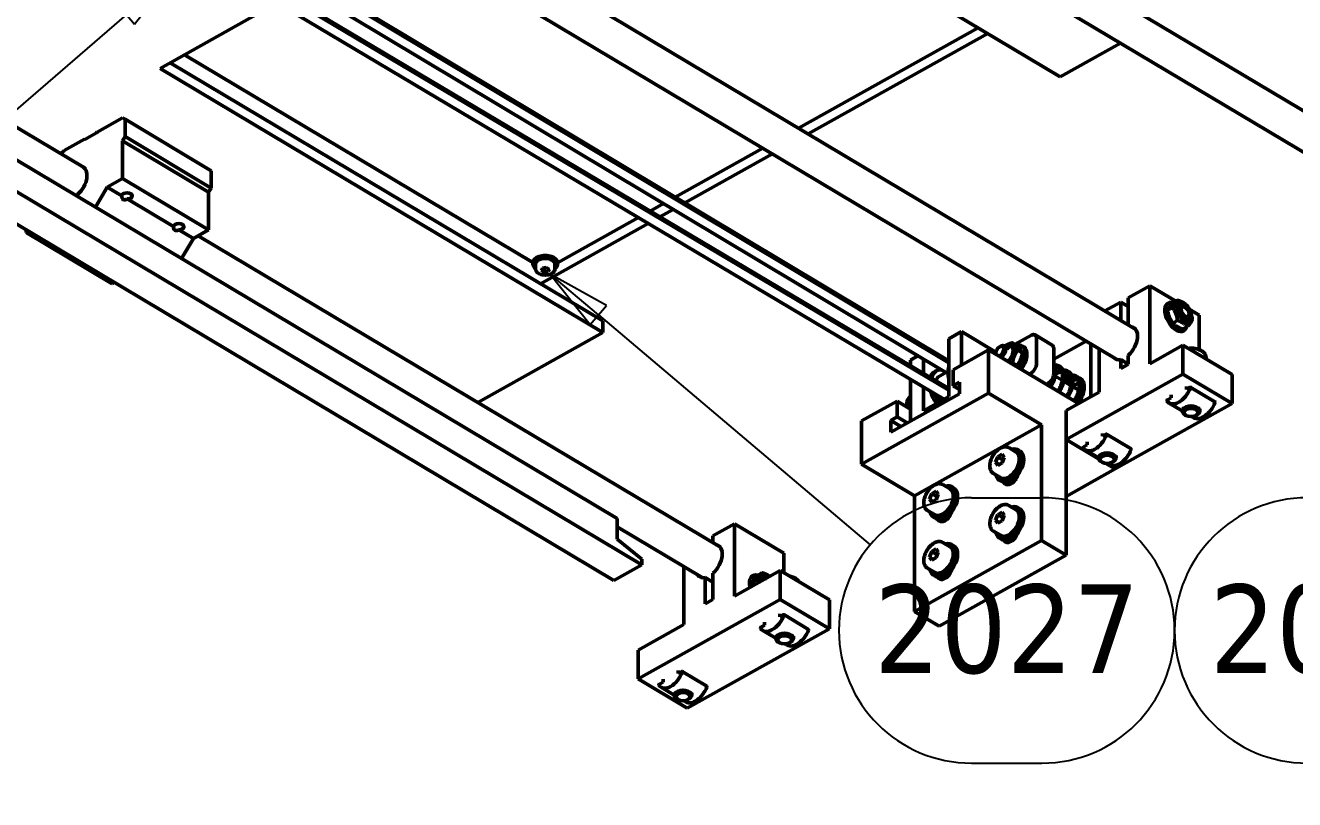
# Model space of a CAD drawing. Header units: millimetres. Extents: x -2685 to 3000, y -4484 to 2121.
# Drawn here: x 2265.2 to 2624.1, y 404.4 to 623.2 of the extents above; entities that cross this region are included whole.
import ezdxf

# ---------------------------------------------------------------- set-up
doc = ezdxf.new("R2010")
doc.units = ezdxf.units.MM
doc.header["$LTSCALE"] = 7.142857
doc.layers.add('Symbol (ISO)', color=7, linetype='Continuous', lineweight=25)
doc.layers.add('Visible (ISO)', color=7, linetype='Continuous', lineweight=50)
doc.styles.add('Note Text (ISO)', font='tahoma.ttf')

# ---------------------------------------------------------------- blocks, each defined once
blk = doc.blocks.new('Balloon22')
at = {"layer": 'Symbol (ISO)'}
for p, q in [((323.015, 89.31), (320.796, 88.054)), ((321.123, 87.676), (323.015, 89.31)), ((321.449, 87.298), (323.015, 89.31)), ((320.796, 88.054), (321.449, 87.298)), ((321.123, 87.676), (291.46, 62.058)), ((287.491, 63.881), (287.331, 63.881)), ((287.491, 53.381), (287.331, 53.381))]:
    blk.add_line(p, q, dxfattribs=at)
at = {"layer": 'Symbol (ISO)', "flags": 128}
blk.add_lwpolyline([(321.449, 87.298), (323.015, 89.31)], dxfattribs=at)
at = {"layer": 'Symbol (ISO)'}
for centre, start, end in [((287.331, 58.631), 90, 270), ((287.491, 58.631), 270, 90)]:
    blk.add_arc(centre, 5.25, start, end, dxfattribs=at)
blk.add_solid([(321.449, 87.298), (323.015, 89.31), (320.796, 88.054), (321.449, 87.298)], dxfattribs=at)
at = {"layer": 'Symbol (ISO)', "insert": (287.411, 58.668), "char_height": 3.5, "attachment_point": 5, "style": 'Note Text (ISO)'}
blk.add_mtext('047', dxfattribs=at)
blk = doc.blocks.new('Balloon35')
at = {"layer": 'Symbol (ISO)'}
for p, q in [((339.811, 75.787), (337.902, 77.4)), ((340.134, 76.168), (337.902, 77.4)), ((337.902, 77.4), (339.489, 75.405)), ((339.489, 75.405), (340.134, 76.168)), ((339.811, 75.787), (350.574, 66.691)), ((354.583, 68.554), (357.37, 68.554)), ((367.87, 68.554), (370.657, 68.554)), ((354.583, 58.054), (357.37, 58.054)), ((367.87, 58.054), (370.657, 58.054))]:
    blk.add_line(p, q, dxfattribs=at)
at = {"layer": 'Symbol (ISO)', "flags": 128}
blk.add_lwpolyline([(340.134, 76.168), (337.902, 77.4)], dxfattribs=at)
at = {"layer": 'Symbol (ISO)'}
for centre, start, end in [((354.583, 63.304), 90, 270), ((357.37, 63.304), 270, 90), ((367.87, 63.304), 90, 270), ((370.657, 63.304), 270, 90)]:
    blk.add_arc(centre, 5.25, start, end, dxfattribs=at)
blk.add_solid([(340.134, 76.168), (337.902, 77.4), (339.489, 75.405), (340.134, 76.168)], dxfattribs=at)
at = {"layer": 'Symbol (ISO)', "char_height": 3.5, "attachment_point": 5, "style": 'Note Text (ISO)'}
for s, insert in [('2027', (355.976, 63.341)), ('2005', (369.263, 63.341))]:
    blk.add_mtext(s, dxfattribs=dict(at, insert=insert))

msp = doc.modelspace()

# ---------------------------------------------------------------- linework, layer by layer
at = {"layer": 'Visible (ISO)'}
for p, q in [((2105.084, 770.753), (2526.286, 520.534)), ((2105.084, 770.263), (2526.286, 520.045)), ((2105.084, 766.95), (2524.92, 517.542)), ((2432.553, 483.851), (2091.694, 687.088)), ((2432.596, 683.333), (2557.81, 608.675)), ((2439.51, 470.722), (2091.694, 678.106)), ((2431.607, 466.304), (2083.792, 673.688)), ((2653.517, 582.92), (2505.842, 670.971)), ((2648.395, 574.331), (2499.299, 663.23)), ((2579.162, 537.27), (2384.533, 653.317)), ((2574.041, 528.681), (2377.989, 645.576)), ((2526.286, 528.347), (2341.275, 639.064)), ((2525.414, 525.053), (2337.979, 637.221)), ((2526.286, 527.857), (2340.852, 638.828)), ((2303.284, 611.041), (2336.382, 629.545)), ((2534.554, 622.541), (2483.767, 594.149)), ((2281.551, 583.103), (2220.12, 619.731)), ((2537.314, 620.896), (2486.528, 592.503)), ((2574.834, 618.192), (2557.81, 608.675)), ((2408.668, 556.142), (2310.153, 614.882)), ((2428.498, 536.383), (2303.284, 611.041)), ((2306.111, 612.622), (2428.498, 539.649)), ((2285.456, 593.038), (2292.64, 597.054)), ((2293.358, 596.639), (2292.64, 597.054)), ((2293.358, 596.639), (2293.358, 591.74)), ((2317.705, 582.122), (2293.358, 596.639)), ((2285.312, 592.794), (2282.007, 590.947)), ((2285.312, 592.794), (2285.456, 593.038)), ((2276.117, 587.817), (2281.864, 591.03)), ((2281.864, 591.03), (2282.007, 590.947)), ((2292.64, 590.522), (2293.358, 591.74)), ((2292.64, 590.522), (2292.64, 579.907)), ((2316.987, 576.005), (2292.64, 590.522)), ((2293.358, 591.74), (2317.705, 577.223)), ((2274.983, 587.019), (2275.973, 587.573)), ((2275.973, 587.573), (2276.117, 587.817)), ((2473.69, 588.515), (2448.901, 574.657)), ((2476.45, 586.869), (2451.656, 573.008)), ((2317.705, 582.122), (2317.705, 577.223)), ((2292.64, 579.907), (2288.329, 577.498)), ((2316.987, 565.391), (2292.64, 579.907)), ((2288.329, 577.498), (2284.99, 571.836)), ((2292.421, 575.058), (2288.329, 577.498)), ((2317.705, 577.223), (2316.987, 576.005)), ((2316.987, 576.005), (2316.987, 565.391)), ((2307.029, 566.348), (2293.976, 574.131)), ((2445.605, 572.814), (2441.832, 570.705)), ((2448.36, 571.165), (2444.598, 569.062)), ((2441.299, 567.218), (2410.829, 550.184)), ((2438.534, 568.861), (2415.668, 556.078)), ((2265.341, 564.646), (2265.341, 565.44)), ((2266.028, 565.03), (2265.341, 564.646)), ((2289.688, 550.129), (2265.341, 564.646)), ((2312.676, 562.981), (2308.585, 565.42)), ((2316.987, 565.391), (2312.676, 562.981)), ((2461.704, 475.687), (2314.03, 563.737)), ((2312.676, 562.981), (2309.337, 557.319)), ((2408.668, 555.722), (2408.668, 556.13)), ((2409.418, 554.334), (2409.418, 555.722)), ((2411.053, 553.917), (2411.352, 554.561)), ((2411.869, 553.445), (2411.053, 553.917)), ((2411.352, 554.561), (2412.467, 554.733)), ((2411.869, 554.641), (2411.869, 553.445)), ((2412.985, 553.618), (2411.869, 553.445)), ((2412.467, 554.733), (2413.283, 554.262)), ((2412.985, 553.618), (2412.985, 554.434)), ((2413.283, 554.262), (2412.985, 553.618)), ((2414.918, 554.334), (2414.918, 555.722)), ((2415.668, 555.722), (2415.668, 556.13)), ((2290.375, 550.513), (2289.688, 550.129)), ((2583.164, 549.61), (2577.058, 546.196)), ((2583.164, 527.564), (2583.164, 549.61)), ((2583.164, 549.61), (2590.482, 545.247)), ((2577.058, 546.196), (2577.058, 538.525)), ((2574.903, 544.991), (2570.418, 542.484)), ((2574.903, 539.81), (2574.903, 544.991)), ((2574.903, 544.991), (2577.058, 543.706)), ((2588.334, 544.72), (2587.925, 544.491)), ((2588.192, 542.733), (2589.544, 543.489)), ((2589.598, 544.753), (2590.95, 545.509)), ((2593.12, 543.542), (2592.807, 543.723)), ((2594.292, 542.975), (2597.077, 541.314)), ((2428.498, 539.649), (2428.498, 536.383)), ((2589.598, 539.037), (2590.95, 539.793)), ((2594.23, 541.558), (2594.22, 541.197)), ((2597.077, 541.314), (2597.077, 531.551)), ((2428.498, 536.383), (2393.099, 516.593)), ((2529.878, 536.644), (2526.286, 534.636)), ((2539.625, 530.833), (2529.878, 536.644)), ((2529.878, 527.173), (2529.878, 536.644)), ((2549.652, 535.644), (2545.029, 533.059)), ((2555.546, 532.825), (2550.676, 535.728)), ((2551.089, 527.465), (2551.089, 534.814)), ((2592.726, 536.864), (2592.316, 536.635)), ((2592.409, 537.361), (2593.761, 538.117)), ((2526.286, 534.636), (2526.286, 518.306)), ((2537.545, 531.459), (2527.487, 525.836)), ((2537.545, 519.211), (2537.545, 531.459)), ((2537.545, 531.459), (2562.991, 516.286)), ((2540.694, 532.373), (2540.988, 532.543)), ((2543.427, 531.812), (2542.036, 532.641)), ((2544.305, 533.49), (2545.614, 532.71)), ((2545.765, 531.454), (2547.074, 530.673)), ((2547.49, 532.3), (2546.933, 532.632)), ((2565.176, 533.967), (2555.958, 528.813)), ((2555.958, 531.91), (2555.958, 524.562)), ((2566.413, 518.2), (2566.413, 533.229)), ((2568.796, 531.808), (2568.796, 519.532)), ((2592.503, 532.785), (2583.164, 527.564)), ((2592.503, 524.621), (2592.503, 532.785)), ((2592.503, 532.785), (2606.416, 524.49)), ((2517.556, 529.755), (2515.51, 528.612)), ((2515.51, 528.612), (2515.51, 526.936)), ((2519.102, 524.802), (2519.102, 528.83)), ((2539.585, 530.513), (2539.578, 530.246)), ((2544.321, 527.784), (2545.63, 527.003)), ((2574.903, 526.212), (2574.903, 528.721)), ((2574.903, 528.721), (2577.058, 527.436)), ((2577.058, 529.926), (2577.058, 527.417)), ((2599.04, 529.293), (2599.04, 528.888)), ((2522.07, 525.131), (2522.789, 525.533)), ((2523.618, 524.049), (2526.043, 525.405)), ((2527.487, 525.836), (2527.487, 521.345)), ((2548.969, 524.647), (2549.652, 525.029)), ((2555.959, 524.34), (2555.946, 524.347)), ((2558.396, 522.886), (2556.418, 524.066)), ((2559.457, 506.146), (2592.503, 524.621)), ((2577.058, 527.417), (2574.903, 526.212)), ((2592.503, 524.621), (2606.416, 516.325)), ((2606.416, 524.49), (2606.416, 516.325)), ((2515.51, 523.133), (2515.51, 511.383)), ((2519.102, 514.29), (2519.102, 520.999)), ((2527.487, 521.345), (2529.283, 522.349)), ((2527.487, 521.345), (2529.283, 520.274)), ((2529.283, 522.349), (2529.283, 519.083)), ((2554.521, 522.126), (2553.838, 521.744)), ((2560.833, 521.433), (2558.855, 522.613)), ((2563.042, 520.116), (2561.292, 521.159)), ((2593.467, 520.317), (2593.467, 521.141)), ((2594.489, 520.888), (2593.467, 520.317)), ((2594.591, 520.897), (2601.547, 516.749)), ((2501.625, 499.13), (2537.545, 519.211)), ((2511.682, 517), (2501.625, 511.377)), ((2529.283, 519.083), (2509.886, 508.239)), ((2511.682, 512.509), (2511.682, 517)), ((2511.682, 517), (2515.51, 514.718)), ((2526.286, 518.306), (2519.102, 514.29)), ((2537.545, 519.211), (2552.501, 510.294)), ((2568.796, 519.532), (2559.457, 514.311)), ((2563.683, 519.734), (2563.494, 519.847)), ((2589.157, 517.907), (2588.135, 517.336)), ((2589.157, 518.731), (2589.157, 517.907)), ((2514.441, 516.456), (2514.432, 516.117)), ((2515.51, 514.751), (2514.843, 515.149)), ((2559.457, 514.311), (2559.457, 506.146)), ((2606.416, 516.325), (2573.37, 497.851)), ((2588.618, 516.439), (2592.29, 514.25)), ((2592.29, 514.847), (2592.29, 514.181)), ((2597.29, 514.847), (2597.29, 514.181)), ((2501.625, 499.13), (2501.625, 511.377)), ((2509.886, 511.505), (2511.682, 512.509)), ((2509.886, 508.239), (2509.886, 511.505)), ((2509.886, 511.505), (2512.713, 509.82)), ((2511.682, 512.509), (2514.509, 510.824)), ((2516.581, 490.212), (2552.501, 510.294)), ((2552.501, 510.294), (2552.501, 477.634)), ((2593.369, 512.96), (2593.022, 513.16)), ((2595.012, 512.627), (2595.574, 512.292)), ((2596.211, 512.96), (2596.558, 513.16)), ((2559.457, 506.146), (2568.619, 500.683)), ((2559.457, 506.146), (2559.457, 473.486)), ((2568.619, 500.683), (2559.457, 506.146)), ((2569.76, 507.063), (2569.76, 507.887)), ((2570.781, 507.635), (2569.76, 507.063)), ((2570.884, 507.643), (2577.84, 503.495)), ((2543.274, 503.843), (2545.361, 502.599)), ((2546.44, 502.828), (2545.745, 503.243)), ((2565.45, 504.654), (2564.428, 504.083)), ((2564.911, 503.186), (2568.583, 500.996)), ((2565.45, 505.478), (2565.45, 504.654)), ((2516.581, 490.212), (2501.625, 499.13)), ((2539.505, 499.705), (2540.127, 501.277)), ((2540.127, 498.828), (2539.505, 499.705)), ((2540.565, 499.073), (2539.505, 499.705)), ((2540.127, 501.277), (2541.372, 501.973)), ((2541.696, 500.342), (2540.127, 501.277)), ((2541.372, 499.523), (2540.127, 498.828)), ((2541.372, 501.973), (2541.994, 501.096)), ((2541.994, 501.096), (2541.372, 499.523)), ((2568.583, 501.593), (2568.583, 500.927)), ((2569.662, 499.706), (2569.315, 499.906)), ((2570.809, 499.377), (2573.37, 497.851)), ((2573.37, 497.851), (2570.809, 499.377)), ((2571.305, 499.373), (2571.867, 499.038)), ((2572.504, 499.706), (2572.851, 499.906)), ((2573.583, 501.593), (2573.583, 500.927)), ((2538.921, 496.543), (2541.008, 495.298)), ((2573.37, 497.851), (2559.457, 490.073)), ((2524.595, 493.401), (2526.682, 492.157)), ((2527.762, 492.386), (2527.066, 492.801)), ((2541.319, 494.239), (2540.624, 494.654)), ((2544.781, 495.086), (2545.175, 494.851)), ((2516.581, 457.553), (2516.581, 490.212)), ((2520.827, 489.262), (2521.449, 490.835)), ((2521.449, 488.386), (2520.827, 489.262)), ((2521.887, 488.63), (2520.827, 489.262)), ((2521.449, 490.835), (2522.693, 491.531)), ((2523.017, 489.9), (2521.449, 490.835)), ((2522.693, 489.081), (2521.449, 488.386)), ((2522.693, 491.531), (2523.315, 490.654)), ((2523.315, 490.654), (2522.693, 489.081)), ((2520.242, 486.1), (2522.329, 484.856)), ((2526.103, 484.644), (2526.497, 484.409)), ((2539.505, 483.375), (2540.127, 484.947)), ((2540.127, 484.947), (2541.372, 485.643)), ((2541.696, 484.012), (2540.127, 484.947)), ((2541.372, 485.643), (2541.994, 484.766)), ((2541.994, 484.766), (2541.372, 483.193)), ((2543.274, 487.513), (2545.361, 486.269)), ((2546.44, 486.498), (2545.745, 486.913)), ((2432.553, 477.943), (2432.553, 483.851)), ((2456.583, 467.098), (2432.553, 481.426)), ((2465.706, 482.311), (2459.599, 478.898)), ((2465.706, 461.899), (2465.706, 482.311)), ((2465.706, 482.311), (2479.619, 474.016)), ((2522.641, 483.797), (2521.945, 484.212)), ((2540.127, 482.498), (2539.505, 483.375)), ((2540.565, 482.743), (2539.505, 483.375)), ((2541.372, 483.193), (2540.127, 482.498)), ((2439.51, 472.355), (2432.553, 477.943)), ((2459.599, 478.898), (2459.599, 476.942)), ((2552.501, 477.634), (2516.581, 457.553)), ((2538.921, 480.213), (2541.008, 478.968)), ((2541.319, 477.909), (2540.624, 478.324)), ((2544.781, 478.756), (2545.175, 478.521)), ((2559.457, 473.486), (2552.501, 477.634)), ((2479.619, 474.016), (2479.619, 468.543)), ((2520.827, 472.933), (2521.449, 474.505)), ((2521.449, 474.505), (2522.693, 475.201)), ((2523.017, 473.57), (2521.449, 474.505)), ((2522.693, 475.201), (2523.315, 474.324)), ((2523.315, 474.324), (2522.693, 472.751)), ((2524.595, 477.071), (2526.682, 475.827)), ((2527.762, 476.056), (2527.066, 476.471)), ((2431.607, 466.304), (2439.51, 470.722)), ((2439.51, 470.722), (2439.51, 472.355)), ((2451.338, 470.225), (2451.338, 453.867)), ((2521.449, 472.056), (2520.827, 472.933)), ((2521.887, 472.3), (2520.827, 472.933)), ((2522.693, 472.751), (2521.449, 472.056)), ((2559.457, 473.486), (2523.537, 453.405)), ((2457.444, 459.73), (2457.444, 467.138)), ((2457.444, 467.138), (2459.599, 465.853)), ((2459.599, 468.343), (2459.599, 460.935)), ((2478.637, 469.128), (2465.706, 461.899)), ((2470.876, 467.684), (2470.466, 467.455)), ((2472.14, 467.716), (2473.492, 468.472)), ((2478.637, 460.963), (2478.637, 469.128)), ((2478.637, 469.128), (2492.55, 460.833)), ((2520.242, 469.77), (2522.329, 468.526)), ((2522.641, 467.467), (2521.945, 467.882)), ((2526.103, 468.314), (2526.497, 468.079)), ((2470.734, 465.697), (2472.086, 466.453)), ((2438.407, 438.472), (2478.637, 460.963)), ((2459.599, 460.935), (2457.444, 459.73)), ((2478.637, 460.963), (2492.55, 452.668)), ((2492.55, 460.833), (2492.55, 452.668)), ((2478.523, 456.057), (2478.523, 456.881)), ((2479.545, 456.628), (2478.523, 456.057)), ((2479.647, 456.637), (2486.604, 452.489)), ((2523.537, 453.405), (2516.581, 457.553)), ((2451.338, 453.867), (2438.407, 446.637)), ((2492.55, 452.668), (2452.319, 430.177)), ((2474.213, 453.648), (2473.191, 453.076)), ((2474.213, 454.472), (2474.213, 453.648)), ((2473.674, 452.18), (2477.346, 449.99)), ((2477.346, 450.587), (2477.346, 449.921)), ((2478.425, 448.7), (2478.078, 448.9)), ((2481.267, 448.7), (2481.614, 448.9)), ((2482.346, 450.587), (2482.346, 449.921)), ((2438.407, 446.637), (2438.407, 438.472)), ((2480.068, 448.367), (2480.63, 448.032)), ((2438.407, 438.472), (2452.319, 430.177)), ((2445.477, 438.407), (2445.477, 437.583)), ((2449.787, 439.992), (2449.787, 440.816)), ((2450.809, 440.564), (2449.787, 439.992)), ((2450.911, 440.572), (2457.868, 436.424)), ((2445.477, 437.583), (2444.455, 437.012)), ((2444.938, 436.115), (2448.61, 433.925)), ((2448.61, 434.522), (2448.61, 433.856)), ((2453.61, 434.522), (2453.61, 433.856)), ((2449.689, 432.635), (2449.342, 432.835)), ((2451.332, 432.302), (2451.894, 431.967)), ((2452.531, 432.635), (2452.878, 432.835))]:
    msp.add_line(p, q, dxfattribs=at)
for centre, major_axis, ratio, start_param, end_param in [((2278.99, 578.809), (2.561, 4.295), 0.5865704, 4.0896117, 6.2831853), ((2293.917, 575.812), (-1.073, -1.83), 0.5726841, 5.4380273, 7.1201647), ((2293.917, 574.996), (-1.5, 0), 0.5773503, 1.6103667, 6.2114147), ((2308.525, 566.286), (-1.5, 0), 0.5773503, 1.6103667, 6.2114147), ((2308.525, 567.102), (-1.073, -1.83), 0.5726841, 5.4380273, 7.1201647), ((2412.168, 555.722), (3.5, 0), 0.5773503, 5.616239, 10.0917243), ((2412.168, 556.13), (3.5, 0), 0.5773503, 0, 3.1415927), ((2412.168, 555.722), (-2.75, 0), 0.5773503, 3.1415927, 6.2831853), ((2590.53, 540.792), (-2.196, 3.928), 0.5679804, 5.7661986, 9.9417647), ((2592.829, 542.077), (-0.976, 1.746), 0.5679804, 5.5215596, 10.1864037), ((2549.652, 534.011), (1.024, 1.718), 0.5865704, 5.5059679, 7.0767642), ((2575.98, 533.346), (2.637, 4.423), 0.5865704, 4.2307174, 6.5251304), ((2540.713, 531.101), (0.804, 1.349), 0.5865704, 3.7191567, 8.847214), ((2541.012, 530.923), (1.024, 1.718), 0.5865704, 3.9943432, 7.0931344), ((2542.403, 530.094), (1.485, 2.491), 0.5865704, 4.241438, 7.0929689), ((2544.629, 528.767), (2.305, 3.865), 0.5865704, 4.4156468, 6.8092207), ((2545.185, 528.435), (2.305, 3.865), 0.5865704, 4.4156468, 6.2831853), ((2554.521, 531.107), (1.024, 1.718), 0.5865704, 5.5059679, 6.2831853), ((2575.98, 533.346), (-2.637, -4.423), 0.5865704, 6.0412402, 6.7812183), ((2525.242, 519.458), (-3.172, 5.674), 0.5679804, 0, 0.4697279), ((2525.96, 519.859), (-3.172, 5.674), 0.5679804, 5.9141871, 6.9139764), ((2525.96, 519.859), (-2.342, 4.19), 0.5679804, 0, 0.5717143), ((2530.558, 522.43), (-3.172, 5.674), 0.5679804, 0.4594534, 1.1271859), ((2549.652, 526.662), (-1.024, -1.718), 0.5865704, 0.7935789, 2.3643752), ((2554.521, 523.759), (1.024, 1.718), 0.5865704, 3.9351715, 5.5059679), ((2558.598, 523.196), (-0.144, 0.205), 0.3328923, 0.0063588, 0.8205151), ((2561.025, 518.99), (2.305, 3.865), 0.5865704, 0.8294319, 1.1102423), ((2561.025, 518.99), (2.305, 3.865), 0.5865704, 0.2665539, 0.679178), ((2562.417, 518.161), (-2.305, -3.865), 0.5865704, 3.7310639, 4.251835), ((2563.239, 522.463), (-0.235, -0.084), 0.6287364, 3.6879602, 6.2604273), ((2563.239, 522.463), (0.235, 0.084), 0.6287364, 6.2624112, 6.8295528), ((2562.417, 518.161), (-2.305, -3.865), 0.5865704, 3.5472775, 3.5739748), ((2591.312, 520.958), (-2.694, -4.518), 0.5865704, 6.0137133, 8.1398151), ((2594.489, 520.725), (0.102, 0.172), 0.5865704, 4.9982225, 7.0767642), ((2515.569, 517.045), (-0.804, -1.349), 0.5865704, 3.9871353, 7.0248004), ((2525.242, 519.458), (-3.172, 5.674), 0.5679804, 1.2033391, 1.8060357), ((2525.96, 519.859), (-3.172, 5.674), 0.5679804, 1.3811496, 1.8060357), ((2525.96, 519.859), (-2.342, 4.19), 0.5679804, 1.6415233, 1.8919099), ((2562.417, 518.161), (-1.28, -2.147), 0.5865704, 3.5459067, 3.7850938), ((2562.417, 518.161), (1.28, 2.147), 0.5865704, 6.2069981, 6.3625757), ((2588.135, 517.173), (-0.102, -0.172), 0.5865704, 3.9351715, 6.0137133), ((2515.868, 516.866), (-1.024, -1.718), 0.5865704, 5.4732362, 6.8254354), ((2516.606, 515.536), (1.024, 1.718), 0.5865704, 2.2364019, 2.2547775), ((2594.79, 514.181), (2.5, 0), 0.5773503, 5.4977871, 10.2101761), ((2598.268, 516.81), (-2.694, -4.518), 0.5865704, 0, 1.8566298), ((2601.445, 516.577), (0.102, 0.172), 0.5865704, 4.9982225, 6.2831853), ((2567.605, 507.704), (-2.694, -4.518), 0.5865704, 6.0137133, 8.1398151), ((2570.781, 507.471), (0.102, 0.172), 0.5865704, 4.9982225, 7.0767642), ((2543.184, 498.949), (2.561, 4.295), 0.5865704, 2.5867816, 6.8379963), ((2543.184, 498.949), (2.177, 3.65), 0.5865704, 3.1415926, 6.2831853), ((2543.88, 498.534), (2.561, 4.295), 0.5865704, 3.1415927, 6.2831853), ((2564.428, 503.919), (-0.102, -0.172), 0.5865704, 3.9351715, 6.0137133), ((2571.083, 500.927), (2.5, 0), 0.5773503, 5.4977871, 10.2101761), ((2574.561, 503.556), (-2.694, -4.518), 0.5865704, 0, 1.8566298), ((2577.738, 503.324), (0.102, 0.172), 0.5865704, 4.9982225, 6.2831853), ((2543.88, 496.084), (-1.536, -2.577), 0.5865704, 5.9053931, 8.2481353), ((2524.506, 488.506), (2.561, 4.295), 0.5865704, 2.5867816, 6.8379963), ((2524.506, 488.506), (2.177, 3.65), 0.5865704, 3.1415927, 6.2831853), ((2525.201, 488.092), (2.561, 4.295), 0.5865704, 3.1415927, 6.2831853), ((2525.201, 485.642), (-1.536, -2.577), 0.5865704, 5.9053931, 8.2481353), ((2543.184, 482.619), (2.561, 4.295), 0.5865704, 2.5867816, 6.8379963), ((2543.184, 482.619), (2.177, 3.65), 0.5865704, 3.1415927, 6.2831853), ((2543.88, 482.204), (2.561, 4.295), 0.5865704, 3.1415927, 6.2831853), ((2543.88, 479.754), (-1.536, -2.577), 0.5865704, 5.9053931, 8.2481353), ((2458.522, 471.763), (2.637, 4.423), 0.5865704, 4.2307174, 6.5251304), ((2524.506, 472.176), (2.561, 4.295), 0.5865704, 2.5867816, 6.8379963), ((2524.506, 472.176), (2.177, 3.65), 0.5865704, 3.1415927, 6.2831853), ((2525.201, 471.762), (2.561, 4.295), 0.5865704, 3.1415927, 6.2831853), ((2458.522, 471.763), (-2.637, -4.423), 0.5865704, 6.0412402, 6.7812183), ((2473.072, 463.756), (-2.196, 3.928), 0.5679804, 5.7661986, 7.3999163), ((2475.371, 465.041), (-1.415, 2.531), 0.5679804, 5.4609991, 7.1053715), ((2475.371, 465.041), (-0.976, 1.746), 0.5679804, 6.1214969, 6.4448737), ((2525.201, 469.312), (-1.536, -2.577), 0.5865704, 5.9053931, 8.2481353), ((2476.368, 456.698), (-2.694, -4.518), 0.5865704, 6.0137133, 8.1398151), ((2479.545, 456.465), (0.102, 0.172), 0.5865704, 4.9982225, 7.0767642), ((2473.191, 452.913), (-0.102, -0.172), 0.5865704, 3.9351715, 6.0137133), ((2483.324, 452.55), (-2.694, -4.518), 0.5865704, 0, 1.8566298), ((2486.501, 452.317), (0.102, 0.172), 0.5865704, 4.9982225, 6.2831853), ((2479.846, 449.921), (2.5, 0), 0.5773503, 5.4977871, 10.2101761), ((2447.632, 440.633), (-2.694, -4.518), 0.5865704, 6.0137133, 8.1398151), ((2450.809, 440.4), (0.102, 0.172), 0.5865704, 4.9982225, 7.0767642), ((2444.455, 436.848), (-0.102, -0.172), 0.5865704, 3.9351715, 6.0137133), ((2451.11, 433.856), (2.5, 0), 0.5773503, 5.4977871, 10.2101761), ((2454.588, 436.485), (-2.694, -4.518), 0.5865704, 0, 1.8566298), ((2457.765, 436.253), (0.102, 0.172), 0.5865704, 4.9982225, 6.2831853)]:
    msp.add_ellipse(centre, major_axis=major_axis, ratio=ratio, start_param=start_param, end_param=end_param, dxfattribs=at)
for centre, major_axis, ratio in [((2592.829, 542.077), (-1.415, 2.531), 0.5679804), ((2593.138, 542.25), (-0.766, 1.371), 0.5679804), ((2594.79, 513.78), (2.009, 0), 0.5773503), ((2571.083, 500.526), (2.009, 0), 0.5773503), ((2479.846, 449.52), (2.009, 0), 0.5773503), ((2451.11, 433.455), (2.009, 0), 0.5773503)]:
    msp.add_ellipse(centre, major_axis=major_axis, ratio=ratio, dxfattribs=at)
for points, knots in [([(2414.918, 554.334), (2414.918, 554.163), (2414.878, 553.992), (2414.722, 553.663), (2414.602, 553.507), (2414.286, 553.212), (2414.081, 553.079), (2413.613, 552.857), (2413.347, 552.77), (2412.788, 552.653), (2412.495, 552.622), (2411.908, 552.618), (2411.615, 552.644), (2411.055, 552.752), (2410.788, 552.834), (2410.305, 553.049), (2410.089, 553.184), (2409.738, 553.497), (2409.601, 553.675), (2409.452, 554.019), (2409.418, 554.177), (2409.418, 554.334)], [0.7853982, 0.7853982, 0.7853982, 0.7853982, 1.0511925, 1.0511925, 1.340817, 1.340817, 1.668912, 1.668912, 2.0076228, 2.0076228, 2.343756, 2.343756, 2.6783154, 2.6783154, 3.0142309, 3.0142309, 3.3528831, 3.3528831, 3.6824828, 3.6824828, 3.9269908, 3.9269908, 3.9269908, 3.9269908]), ([(2599.04, 529.293), (2599.04, 529.559), (2598.978, 529.823), (2598.741, 530.332), (2598.557, 530.574), (2598.073, 531.031), (2597.758, 531.239), (2597.036, 531.585), (2596.626, 531.721), (2595.761, 531.905), (2595.308, 531.954), (2594.558, 531.961), (2594.262, 531.945), (2593.972, 531.91)], [0.8014983, 0.8014983, 0.8014983, 0.8014983, 1.0641069, 1.0641069, 1.3509415, 1.3509415, 1.6787717, 1.6787717, 2.0189694, 2.0189694, 2.3565103, 2.3565103, 2.5761248, 2.5761248, 2.5761248, 2.5761248]), ([(2554.682, 521.24), (2554.812, 521.426), (2554.936, 521.622), (2555.171, 522.034), (2555.282, 522.251), (2555.484, 522.694), (2555.575, 522.921), (2555.734, 523.38), (2555.802, 523.612), (2555.914, 524.074), (2555.957, 524.305), (2556.018, 524.759), (2556.035, 524.982), (2556.042, 525.416), (2556.033, 525.626), (2555.997, 525.943), (2555.98, 526.055), (2555.958, 526.163)], [15.9456128, 15.9456128, 15.9456128, 15.9456128, 16.0995948, 16.0995948, 16.2573912, 16.2573912, 16.4152415, 16.4152415, 16.5729932, 16.5729932, 16.730531, 16.730531, 16.8878083, 16.8878083, 17.0449194, 17.0449194, 17.134482, 17.134482, 17.134482, 17.134482]), ([(2555.112, 520.984), (2555.227, 521.15), (2555.337, 521.322), (2555.576, 521.73), (2555.7, 521.968), (2555.927, 522.457), (2556.029, 522.707), (2556.207, 523.216), (2556.283, 523.473), (2556.408, 523.99), (2556.455, 524.248), (2556.521, 524.76), (2556.538, 525.013), (2556.54, 525.508), (2556.526, 525.75), (2556.463, 526.215), (2556.416, 526.439), (2556.288, 526.862), (2556.208, 527.062), (2556.065, 527.34), (2556.014, 527.428), (2555.958, 527.514)], [15.9532881, 15.9532881, 15.9532881, 15.9532881, 16.0812235, 16.0812235, 16.2455435, 16.2455435, 16.4097903, 16.4097903, 16.5741172, 16.5741172, 16.7386331, 16.7386331, 16.9033596, 16.9033596, 17.0681337, 17.0681337, 17.232431, 17.232431, 17.3951822, 17.3951822, 17.4761243, 17.4761243, 17.4761243, 17.4761243]), ([(2557.55, 519.531), (2557.673, 519.709), (2557.791, 519.895), (2558.035, 520.317), (2558.158, 520.556), (2558.382, 521.046), (2558.483, 521.298), (2558.658, 521.807), (2558.733, 522.065), (2558.854, 522.581), (2558.9, 522.839), (2558.962, 523.35), (2558.977, 523.603), (2558.976, 524.097), (2558.959, 524.338), (2558.893, 524.801), (2558.844, 525.024), (2558.713, 525.444), (2558.631, 525.642), (2558.438, 526.006), (2558.327, 526.173), (2558.079, 526.471), (2557.942, 526.603), (2557.648, 526.83), (2557.49, 526.926), (2557.156, 527.08), (2556.98, 527.139), (2556.61, 527.22), (2556.417, 527.242), (2556.184, 527.245), (2556.15, 527.245), (2556.115, 527.244)], [9.6701029, 9.6701029, 9.6701029, 9.6701029, 9.807493, 9.807493, 9.9718041, 9.9718041, 10.1360517, 10.1360517, 10.3003871, 10.3003871, 10.4649156, 10.4649156, 10.6296518, 10.6296518, 10.7944173, 10.7944173, 10.9586602, 10.9586602, 11.1212789, 11.1212789, 11.2808191, 11.2808191, 11.4364911, 11.4364911, 11.5893631, 11.5893631, 11.7421375, 11.7421375, 11.8975133, 11.8975133, 11.9247688, 11.9247688, 11.9247688, 11.9247688]), ([(2557.119, 519.787), (2557.12, 519.789), (2557.121, 519.791), (2557.256, 519.983), (2557.382, 520.183), (2557.619, 520.601), (2557.729, 520.818), (2557.93, 521.262), (2558.02, 521.49), (2558.178, 521.949), (2558.246, 522.181), (2558.356, 522.643), (2558.398, 522.873), (2558.457, 523.326), (2558.473, 523.549), (2558.479, 523.982), (2558.469, 524.192), (2558.421, 524.595), (2558.384, 524.787), (2558.285, 525.15), (2558.223, 525.321), (2558.073, 525.639), (2557.985, 525.785), (2557.785, 526.051), (2557.672, 526.171), (2557.422, 526.38), (2557.284, 526.468), (2556.986, 526.61), (2556.826, 526.663), (2556.55, 526.72), (2556.438, 526.734), (2556.324, 526.74)], [9.6624275, 9.6624275, 9.6624275, 9.6624275, 9.6638047, 9.6638047, 9.8213779, 9.8213779, 9.9791786, 9.9791786, 10.137028, 10.137028, 10.2947745, 10.2947745, 10.4523043, 10.4523043, 10.6095739, 10.6095739, 10.7666839, 10.7666839, 10.9240237, 10.9240237, 11.082501, 11.082501, 11.2437551, 11.2437551, 11.409831, 11.409831, 11.5810828, 11.5810828, 11.7531735, 11.7531735, 11.862543, 11.862543, 11.862543, 11.862543]), ([(2558.239, 525.265), (2558.165, 525.255), (2558.09, 525.243), (2557.832, 525.189), (2557.644, 525.135), (2557.267, 524.993), (2557.077, 524.907), (2556.757, 524.735), (2556.626, 524.658), (2556.497, 524.575)], [5.73908389, 5.73908389, 5.73908389, 5.73908389, 5.80451127, 5.80451127, 5.96328677, 5.96328677, 6.12071876, 6.12071876, 6.22925571, 6.22925571, 6.22925571, 6.22925571]), ([(2558.01, 525.735), (2558.006, 525.735), (2558.003, 525.734), (2557.785, 525.694), (2557.569, 525.635), (2557.133, 525.48), (2556.913, 525.384), (2556.643, 525.242), (2556.591, 525.214), (2556.538, 525.184)], [5.78027964, 5.78027964, 5.78027964, 5.78027964, 5.78273376, 5.78273376, 5.94518848, 5.94518848, 6.10935104, 6.10935104, 6.1492993, 6.1492993, 6.1492993, 6.1492993]), ([(2559.987, 518.077), (2560.119, 518.268), (2560.244, 518.467), (2560.494, 518.905), (2560.616, 519.144), (2560.837, 519.636), (2560.937, 519.888), (2561.109, 520.398), (2561.182, 520.656), (2561.3, 521.172), (2561.344, 521.43), (2561.402, 521.941), (2561.416, 522.193), (2561.411, 522.685), (2561.393, 522.925), (2561.323, 523.387), (2561.271, 523.608), (2561.137, 524.025), (2561.053, 524.222), (2560.857, 524.582), (2560.744, 524.747), (2560.493, 525.042), (2560.356, 525.172), (2560.059, 525.394), (2559.9, 525.488), (2559.564, 525.638), (2559.386, 525.695), (2559.015, 525.772), (2558.82, 525.791), (2558.599, 525.791), (2558.575, 525.791), (2558.552, 525.791)], [3.3869177, 3.3869177, 3.3869177, 3.3869177, 3.5337618, 3.5337618, 3.6980646, 3.6980646, 3.8623134, 3.8623134, 4.0266577, 4.0266577, 4.191199, 4.191199, 4.3559442, 4.3559442, 4.5206993, 4.5206993, 4.6848842, 4.6848842, 4.8473653, 4.8473653, 5.0066909, 5.0066909, 5.1621526, 5.1621526, 5.3149368, 5.3149368, 5.4677969, 5.4677969, 5.6233766, 5.6233766, 5.6415835, 5.6415835, 5.6415835, 5.6415835]), ([(2559.556, 518.334), (2559.562, 518.342), (2559.567, 518.349), (2559.705, 518.548), (2559.831, 518.749), (2560.067, 519.168), (2560.177, 519.385), (2560.376, 519.83), (2560.466, 520.058), (2560.622, 520.517), (2560.689, 520.749), (2560.797, 521.211), (2560.839, 521.442), (2560.896, 521.894), (2560.912, 522.117), (2560.916, 522.549), (2560.904, 522.759), (2560.856, 523.16), (2560.818, 523.352), (2560.717, 523.713), (2560.654, 523.883), (2560.502, 524.199), (2560.414, 524.345), (2560.212, 524.61), (2560.098, 524.728), (2559.846, 524.935), (2559.707, 525.023), (2559.408, 525.163), (2559.248, 525.215), (2558.976, 525.268), (2558.87, 525.281), (2558.761, 525.287)], [3.3792421, 3.3792421, 3.3792421, 3.3792421, 3.3855681, 3.3855681, 3.5431514, 3.5431514, 3.7009562, 3.7009562, 3.8588045, 3.8588045, 4.0165457, 4.0165457, 4.1740675, 4.1740675, 4.3313295, 4.3313295, 4.4884387, 4.4884387, 4.645797, 4.645797, 4.8043327, 4.8043327, 4.9657081, 4.9657081, 5.1319598, 5.1319598, 5.3033304, 5.3033304, 5.4753404, 5.4753404, 5.5793571, 5.5793571, 5.5793571, 5.5793571]), ([(2558.976, 523.744), (2559.23, 523.893), (2559.488, 524.018), (2559.972, 524.202), (2560.202, 524.268), (2560.429, 524.311)], [0.06740028, 0.06740028, 0.06740028, 0.06740028, 0.16442644, 0.16442644, 0.25125733, 0.25125733, 0.25125733, 0.25125733]), ([(2560.972, 524.37), (2560.983, 524.37), (2560.994, 524.371), (2561.407, 524.375), (2561.794, 524.296), (2562.204, 524.104), (2562.272, 524.068), (2562.538, 523.909), (2562.721, 523.759), (2563.138, 523.301), (2563.34, 522.945), (2563.475, 522.545)], [0.32187731, 0.32187731, 0.32187731, 0.32187731, 0.32625991, 0.32625991, 0.48690537, 0.48690537, 0.51995361, 0.51995361, 0.61958493, 0.61958493, 0.7804505, 0.7804505, 0.7804505, 0.7804505]), ([(2560.664, 523.844), (2560.329, 523.796), (2559.972, 523.686), (2559.389, 523.411), (2559.16, 523.279), (2558.935, 523.127)], [0.4606913, 0.4606913, 0.4606913, 0.4606913, 0.5996425, 0.5996425, 0.68822798, 0.68822798, 0.68822798, 0.68822798]), ([(2559.999, 521.931), (2560.223, 522.138), (2560.454, 522.321), (2560.762, 522.527), (2560.835, 522.573), (2560.909, 522.616)], [-1.5214903, -1.5214903, -1.5214903, -1.5214903, -1.42281647, -1.42281647, -1.39218756, -1.39218756, -1.39218756, -1.39218756]), ([(2563.003, 522.382), (2562.888, 522.724), (2562.719, 523.019), (2562.301, 523.478), (2562.047, 523.648), (2561.584, 523.814), (2561.391, 523.853), (2561.188, 523.866)], [0.00012368, 0.00012368, 0.00012368, 0.00012368, 0.14691168, 0.14691168, 0.29459194, 0.29459194, 0.38554453, 0.38554453, 0.38554453, 0.38554453]), ([(2562.502, 523.257), (2562.495, 523.259), (2562.488, 523.26), (2562.322, 523.295), (2562.149, 523.306), (2561.774, 523.28), (2561.568, 523.24), (2561.355, 523.172)], [2.05056836, 2.05056836, 2.05056836, 2.05056836, 2.05426805, 2.05426805, 2.14016841, 2.14016841, 2.23178589, 2.23178589, 2.23178589, 2.23178589]), ([(2561.393, 522.861), (2561.578, 522.939), (2561.762, 522.998), (2562.188, 523.09), (2562.424, 523.106), (2562.646, 523.082)], [-1.32432044, -1.32432044, -1.32432044, -1.32432044, -1.24605467, -1.24605467, -1.13841504, -1.13841504, -1.13841504, -1.13841504]), ([(2561.641, 517.091), (2561.714, 517.185), (2561.784, 517.282), (2562.119, 517.766), (2562.359, 518.192), (2562.751, 519.067), (2562.908, 519.527), (2563.113, 520.42), (2563.166, 520.865), (2563.161, 521.677), (2563.106, 522.056), (2563.003, 522.382)], [0.10888479, 0.10888479, 0.10888479, 0.10888479, 0.14576804, 0.14576804, 0.28946848, 0.28946848, 0.4338093, 0.4338093, 0.57778023, 0.57778023, 0.71964613, 0.71964613, 0.71964613, 0.71964613]), ([(2563.476, 522.544), (2563.604, 522.144), (2563.666, 521.689), (2563.66, 520.739), (2563.592, 520.234), (2563.34, 519.228), (2563.153, 518.716), (2562.691, 517.75), (2562.41, 517.285), (2562.092, 516.858), (2562.083, 516.846), (2562.073, 516.833)], [0, 0, 0, 0, 0.16274267, 0.16274267, 0.32378669, 0.32378669, 0.48484631, 0.48484631, 0.64493008, 0.64493008, 0.64966387, 0.64966387, 0.64966387, 0.64966387]), ([(2562.16, 516.781), (2562.276, 516.92), (2562.388, 517.064), (2562.771, 517.596), (2563.019, 518.018), (2563.423, 518.879), (2563.583, 519.328), (2563.797, 520.194), (2563.853, 520.622), (2563.857, 521.4), (2563.805, 521.759), (2563.644, 522.257), (2563.561, 522.431), (2563.463, 522.582)], [1.11489756, 1.11489756, 1.11489756, 1.11489756, 1.17048629, 1.17048629, 1.31373072, 1.31373072, 1.45740668, 1.45740668, 1.60066893, 1.60066893, 1.742856, 1.742856, 1.8333429, 1.8333429, 1.8333429, 1.8333429]), ([(2562.762, 523.705), (2562.851, 523.679), (2562.937, 523.647), (2563.084, 523.579), (2563.148, 523.546), (2563.213, 523.507), (2563.217, 523.505), (2563.236, 523.493), (2563.25, 523.484), (2563.309, 523.446), (2563.352, 523.416), (2563.409, 523.373), (2563.423, 523.362), (2563.479, 523.317), (2563.52, 523.28), (2563.68, 523.129), (2563.787, 522.999), (2564.071, 522.565), (2564.207, 522.213), (2564.359, 521.428), (2564.374, 520.983), (2564.281, 520.049), (2564.169, 519.548), (2563.836, 518.564), (2563.61, 518.069), (2563.121, 517.225), (2562.867, 516.858), (2562.594, 516.523)], [0.44168543, 0.44168543, 0.44168543, 0.44168543, 0.48347362, 0.48347362, 0.51630983, 0.51630983, 0.51839056, 0.51839056, 0.52644202, 0.52644202, 0.55060373, 0.55060373, 0.55892361, 0.55892361, 0.58389128, 0.58389128, 0.6590061, 0.6590061, 0.81181041, 0.81181041, 0.96928561, 0.96928561, 1.13029221, 1.13029221, 1.29050217, 1.29050217, 1.42294076, 1.42294076, 1.42294076, 1.42294076]), ([(2562.769, 516.419), (2562.911, 516.588), (2563.049, 516.764), (2563.55, 517.468), (2563.863, 518.035), (2564.342, 519.203), (2564.502, 519.792), (2564.645, 520.915), (2564.627, 521.438), (2564.501, 521.965), (2564.482, 522.037), (2564.459, 522.107)], [-3.52930844, -3.52930844, -3.52930844, -3.52930844, -3.48956145, -3.48956145, -3.37711322, -3.37711322, -3.26418224, -3.26418224, -3.15094325, -3.15094325, -3.13245478, -3.13245478, -3.13245478, -3.13245478]), ([(2563.381, 523.394), (2563.494, 523.342), (2563.602, 523.279), (2563.739, 523.18), (2563.774, 523.153), (2563.808, 523.124)], [3.578399813, 3.578399813, 3.578399813, 3.578399813, 3.635573593, 3.635573593, 3.655941058, 3.655941058, 3.655941058, 3.655941058]), ([(2564.459, 522.107), (2564.345, 522.466), (2564.171, 522.768), (2563.9, 523.044), (2563.855, 523.086), (2563.808, 523.124)], [-3.13245478, -3.13245478, -3.13245478, -3.13245478, -3.03752534, -3.03752534, -3.01945882, -3.01945882, -3.01945882, -3.01945882]), ([(2538.921, 496.543), (2538.689, 496.681), (2538.491, 496.871), (2538.169, 497.342), (2538.053, 497.626), (2537.904, 498.281), (2537.886, 498.659), (2537.955, 499.459), (2538.047, 499.882), (2538.33, 500.72), (2538.52, 501.135), (2538.979, 501.918), (2539.246, 502.286), (2539.836, 502.944), (2540.158, 503.233), (2540.833, 503.702), (2541.187, 503.881), (2541.889, 504.094), (2542.239, 504.132), (2542.822, 504.051), (2543.061, 503.97), (2543.274, 503.843)], [3.9351715, 3.9351715, 3.9351715, 3.9351715, 4.1999744, 4.1999744, 4.487935, 4.487935, 4.8150882, 4.8150882, 5.15467, 5.15467, 5.4920386, 5.4920386, 5.8278075, 5.8278075, 6.164936, 6.164936, 6.504535, 6.504535, 6.8333945, 6.8333945, 7.0767642, 7.0767642, 7.0767642, 7.0767642]), ([(2520.242, 486.1), (2520.011, 486.238), (2519.813, 486.429), (2519.491, 486.9), (2519.374, 487.184), (2519.226, 487.839), (2519.207, 488.217), (2519.276, 489.017), (2519.368, 489.44), (2519.652, 490.278), (2519.842, 490.692), (2520.3, 491.475), (2520.568, 491.844), (2521.157, 492.502), (2521.48, 492.791), (2522.155, 493.26), (2522.509, 493.439), (2523.211, 493.652), (2523.561, 493.69), (2524.144, 493.609), (2524.383, 493.528), (2524.595, 493.401)], [3.9351715, 3.9351715, 3.9351715, 3.9351715, 4.1999744, 4.1999744, 4.487935, 4.487935, 4.8150882, 4.8150882, 5.15467, 5.15467, 5.4920386, 5.4920386, 5.8278075, 5.8278075, 6.164936, 6.164936, 6.504535, 6.504535, 6.8333945, 6.8333945, 7.0767642, 7.0767642, 7.0767642, 7.0767642]), ([(2538.921, 480.213), (2538.689, 480.351), (2538.491, 480.542), (2538.169, 481.012), (2538.053, 481.296), (2537.904, 481.951), (2537.886, 482.329), (2537.955, 483.129), (2538.047, 483.552), (2538.33, 484.39), (2538.52, 484.805), (2538.979, 485.588), (2539.246, 485.956), (2539.836, 486.614), (2540.158, 486.903), (2540.833, 487.372), (2541.187, 487.551), (2541.889, 487.764), (2542.239, 487.802), (2542.822, 487.722), (2543.061, 487.64), (2543.274, 487.513)], [3.9351715, 3.9351715, 3.9351715, 3.9351715, 4.1999744, 4.1999744, 4.487935, 4.487935, 4.8150882, 4.8150882, 5.15467, 5.15467, 5.4920386, 5.4920386, 5.8278075, 5.8278075, 6.164936, 6.164936, 6.504535, 6.504535, 6.8333945, 6.8333945, 7.0767642, 7.0767642, 7.0767642, 7.0767642]), ([(2520.242, 469.77), (2520.011, 469.908), (2519.813, 470.099), (2519.491, 470.57), (2519.374, 470.854), (2519.226, 471.509), (2519.207, 471.887), (2519.276, 472.687), (2519.368, 473.11), (2519.652, 473.948), (2519.842, 474.362), (2520.3, 475.145), (2520.568, 475.514), (2521.157, 476.172), (2521.48, 476.461), (2522.155, 476.93), (2522.509, 477.109), (2523.211, 477.322), (2523.561, 477.36), (2524.144, 477.279), (2524.383, 477.198), (2524.595, 477.071)], [3.9351715, 3.9351715, 3.9351715, 3.9351715, 4.1999744, 4.1999744, 4.487935, 4.487935, 4.8150882, 4.8150882, 5.15467, 5.15467, 5.4920386, 5.4920386, 5.8278075, 5.8278075, 6.164936, 6.164936, 6.504535, 6.504535, 6.8333945, 6.8333945, 7.0767642, 7.0767642, 7.0767642, 7.0767642]), ([(2483.779, 466.062), (2483.671, 466.23), (2483.539, 466.385), (2483.129, 466.772), (2482.814, 466.979), (2482.105, 467.319), (2481.711, 467.452), (2481.294, 467.544)], [1.15877621, 1.15877621, 1.15877621, 1.15877621, 1.35094153, 1.35094153, 1.67877173, 1.67877173, 2.00680025, 2.00680025, 2.00680025, 2.00680025])]:
    msp.add_open_spline(points, degree=3, knots=knots, dxfattribs=at)
for points, weights in [([(2589.598, 544.753), (2588.476, 543.509), (2588.192, 542.733)], [1, 1.15470053838, 1]), ([(2588.192, 542.733), (2588.476, 540.651), (2589.598, 539.037)], [1, 1.15470053838, 1]), ([(2589.544, 543.489), (2590.666, 544.733), (2590.95, 545.509)], [1, 1.15470053838, 1]), ([(2590.95, 539.793), (2590.666, 541.875), (2589.544, 543.489)], [1, 1.15470053838, 1]), ([(2590.95, 545.509), (2592.775, 544.905), (2593.761, 543.832)], [1, 1.15470053838, 1]), ([(2593.761, 543.832), (2594.883, 542.219), (2595.167, 540.137)], [1, 1.15470053838, 1]), ([(2589.598, 539.037), (2590.585, 537.965), (2592.409, 537.361)], [1, 1.15470053838, 1]), ([(2593.761, 538.117), (2592.775, 539.189), (2590.95, 539.793)], [1, 1.15470053838, 1]), ([(2595.167, 540.137), (2594.883, 539.361), (2593.761, 538.117)], [1, 1.15470053838, 1]), ([(2542.209, 532.538), (2543.011, 533.09), (2544.305, 533.49)], [1.0689071886, 1.10290559264, 1]), ([(2544.305, 533.49), (2544.629, 532.714), (2545.765, 531.454)], [1, 1.15470053838, 1]), ([(2545.765, 531.454), (2544.637, 529.861), (2544.321, 527.784)], [1, 1.15470053838, 1]), ([(2547.074, 530.673), (2546.75, 531.45), (2545.614, 532.71)], [1, 1.15470053838, 1]), ([(2544.321, 527.784), (2544.114, 527.72), (2543.925, 527.654)], [1, 1.01516301417, 1.02735361466]), ([(2545.63, 527.003), (2546.758, 528.596), (2547.074, 530.673)], [1, 1.15470053838, 1]), ([(2545.395, 526.778), (2545.513, 526.885), (2545.63, 527.003)], [1.02735361466, 1.01516301417, 1]), ([(2472.14, 467.716), (2471.018, 466.472), (2470.734, 465.697)], [1, 1.15470053838, 1]), ([(2472.086, 466.453), (2473.208, 467.697), (2473.492, 468.472)], [1, 1.15470053838, 1]), ([(2473.492, 468.472), (2474.815, 468.034), (2475.606, 467.434)], [1, 1.10761914023, 1.06550539052]), ([(2470.734, 465.697), (2470.8, 465.217), (2470.893, 464.799)], [1, 1.03186663707, 1.05060490925]), ([(2472.546, 465.723), (2472.345, 466.081), (2472.086, 466.453)], [1.05060490925, 1.03186663707, 1])]:
    msp.add_rational_spline(points, weights, degree=2, dxfattribs=at)
for points in [[(2556.022, 524.858), (2556.001, 524.843), (2555.979, 524.828), (2555.958, 524.812)], [(2558.454, 523.401), (2558.317, 523.304), (2558.182, 523.202), (2558.049, 523.093)], [(2558.454, 523.401), (2558.456, 523.402), (2558.458, 523.403), (2558.459, 523.405)], [(2559.216, 522.397), (2559.337, 522.513), (2559.46, 522.622), (2559.584, 522.725)], [(2559.584, 522.725), (2559.969, 523.044), (2560.378, 523.304), (2560.78, 523.485)], [(2559.875, 522.319), (2559.804, 522.259), (2559.732, 522.196), (2559.662, 522.132)], [(2560.877, 522.98), (2560.545, 522.817), (2560.202, 522.592), (2559.875, 522.319)], [(2561.25, 523.662), (2561.406, 523.709), (2561.56, 523.745), (2561.712, 523.768)]]:
    msp.add_open_spline(points, degree=3, dxfattribs=at)

# ---------------------------------------------------------------- block references
at = {"layer": 'Symbol (ISO)', "xscale": 7.142857142857142, "yscale": 7.142857142857142, "zscale": 7.142857142857142}
for name in ['Balloon22', 'Balloon35']:
    msp.add_blockref(name, (0, 0), dxfattribs=at)

doc.saveas('drawing.dxf')
